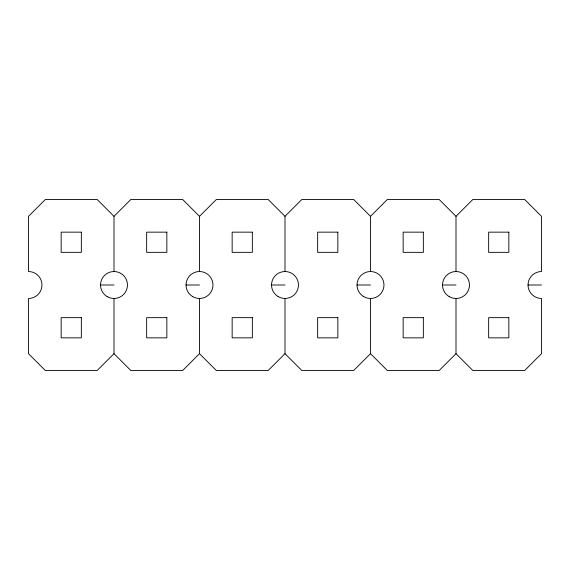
<?xml version="1.0" encoding="UTF-8"?>
<svg xmlns="http://www.w3.org/2000/svg" width="570" height="570" viewBox="0 0 570 570"><rect width="100%" height="100%" fill="white"/><g stroke="black" fill="none" stroke-linecap="round" stroke-linejoin="round"><path stroke-width="0.85" d="M114 271.534L114 216.329L130.829 199.5L182.671 199.5L199.5 216.329L199.5 271.534M199.5 216.329L216.329 199.5L268.171 199.5L285 216.329L285 271.534M114 298.466L114 353.671L97.171 370.5L45.329 370.5L28.5 353.671L28.5 298.466A13.466 13.466 0 0 0 41.966 285A13.466 13.466 0 0 0 28.5 271.534L28.5 216.329L45.329 199.5L97.171 199.5L114 216.329M285 216.329L301.829 199.5L353.671 199.5L370.5 216.329L370.5 271.534M199.5 298.466L199.5 353.671L182.671 370.5L130.829 370.5L114 353.671M370.5 216.329L387.329 199.5L439.171 199.5L456 216.329L456 271.534M285 298.466L285 353.671L268.171 370.5L216.329 370.5L199.5 353.671M456 216.329L472.829 199.5L524.671 199.5L541.5 216.329L541.5 271.534A13.466 13.466 0 0 0 528.034 285A13.466 13.466 0 0 0 541.5 298.466L541.5 353.671L524.671 370.5L472.829 370.5L456 353.671L456 298.466M370.5 298.466L370.5 353.671L353.671 370.5L301.829 370.5L285 353.671M456 353.671L439.171 370.5L387.329 370.5L370.5 353.671M100.534 285L114 285M186.034 285L199.5 285M271.534 285L285 285M357.034 285L370.5 285M442.534 285L456 285M528.034 285L541.5 285M81.346 232.154L61.154 232.154L61.154 252.346L81.346 252.346L81.346 232.154M166.846 232.154L146.654 232.154L146.654 252.346L166.846 252.346L166.846 232.154M252.346 232.154L232.154 232.154L232.154 252.346L252.346 252.346L252.346 232.154M337.846 232.154L317.654 232.154L317.654 252.346L337.846 252.346L337.846 232.154M423.346 232.154L403.154 232.154L403.154 252.346L423.346 252.346L423.346 232.154M508.846 232.154L488.654 232.154L488.654 252.346L508.846 252.346L508.846 232.154M81.346 317.654L61.154 317.654L61.154 337.846L81.346 337.846L81.346 317.654M166.846 317.654L146.654 317.654L146.654 337.846L166.846 337.846L166.846 317.654M252.346 317.654L232.154 317.654L232.154 337.846L252.346 337.846L252.346 317.654M337.846 317.654L317.654 317.654L317.654 337.846L337.846 337.846L337.846 317.654M423.346 317.654L403.154 317.654L403.154 337.846L423.346 337.846L423.346 317.654M508.846 317.654L488.654 317.654L488.654 337.846L508.846 337.846L508.846 317.654M278.267 296.664A13.466 13.466 0 0 0 298.466 285A13.466 13.466 0 0 0 278.267 273.336A13.466 13.466 0 0 0 278.267 296.664M192.767 296.664A13.466 13.466 0 0 0 212.966 285A13.466 13.466 0 0 0 192.767 273.336A13.466 13.466 0 0 0 192.767 296.664M363.767 296.664A13.466 13.466 0 0 0 383.966 285A13.466 13.466 0 0 0 363.767 273.336A13.466 13.466 0 0 0 363.767 296.664M449.267 296.664A13.466 13.466 0 0 0 469.466 285A13.466 13.466 0 0 0 449.267 273.336A13.466 13.466 0 0 0 449.267 296.664M107.267 296.664A13.466 13.466 0 0 0 127.466 285A13.466 13.466 0 0 0 107.267 273.336A13.466 13.466 0 0 0 107.267 296.664"/></g></svg>
